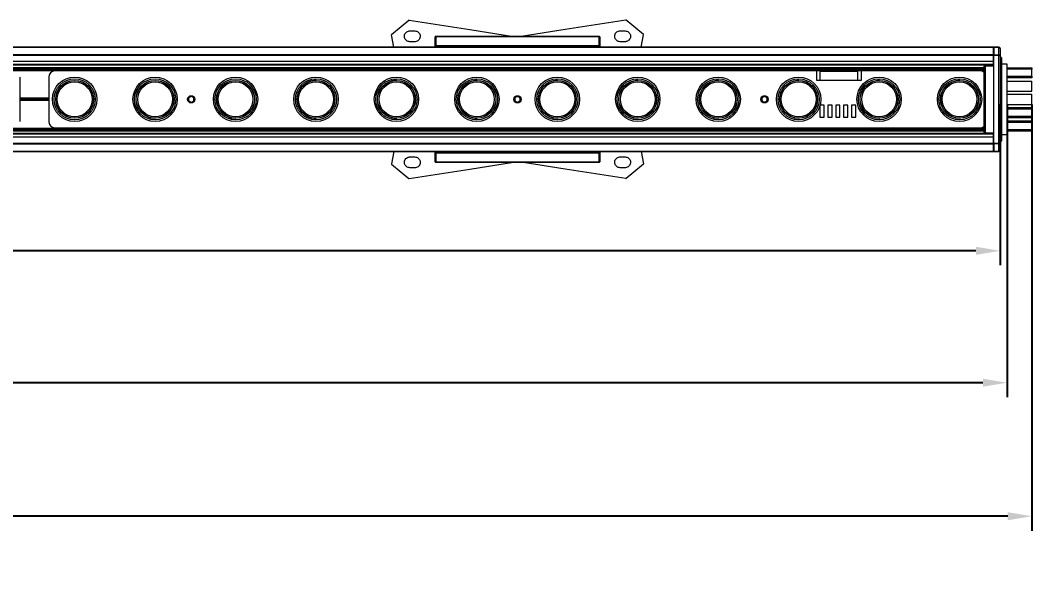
# Model space of a CAD drawing. Header units: inches. Extents: x 0.3 to 62.2, y -4.9 to 14.1.
# Drawn here: x 41.33 to 53.9, y -4.93 to 1.97 of the extents above; entities that cross this region are included whole.
import ezdxf

# ---------------------------------------------------------------- set-up
doc = ezdxf.new("R2010")
doc.units = ezdxf.units.IN
doc.header["$MEASUREMENT"] = 0
doc.layers.get('Defpoints').update_dxf_attribs({"color": 1})
doc.layers.add('Graze 2.0 Int', color=7, linetype='Continuous')
doc.styles.get("Standard").update_dxf_attribs({"font": 'Arial.ttf'})
doc.dimstyles.new('.1 DIM', dxfattribs={"dimscale": 0, "dimtxt": 0.3, "dimasz": 0.3, "dimexe": 0.18, "dimexo": 0.0625, "dimgap": 0.09, "dimtad": 0, "dimtih": 1, "dimtoh": 1, "dimdec": 5, "dimzin": 0, "dimdsep": 46, "dimlunit": 4, "dimtxsty": 'Standard', "dimcen": 0.09, "dimadec": 0, "dimazin": 0, "dimtfac": 1, "dimtdec": 5, "dimtofl": 0, "dimtmove": 0, "dimatfit": 3, "dimfxl": 1, "dimtolj": 1, "dimtzin": 0, "dimarcsym": 0})

# ---------------------------------------------------------------- blocks, each defined once
blk = doc.blocks.new('*D20')
at = {"layer": 'Defpoints', "color": 0, "lineweight": -2, "transparency": 16777216}
for p, q in [((5.486, 0.922), (5.486, -1.08)), ((53.511, 0.922), (53.511, -1.08)), ((5.786, -0.9), (28.156, -0.9)), ((53.211, -0.9), (30.841, -0.9))]:
    blk.add_line(p, q, dxfattribs=at)
at = {"layer": 'Defpoints', "color": 0, "transparency": 16777216}
for p in [(5.486, 0.984), (53.511, 0.984), (53.511, -0.9)]:
    blk.add_point(p, dxfattribs=at)
for points in [[(5.786, -0.85), (5.786, -0.95), (5.486, -0.9)], [(53.211, -0.85), (53.211, -0.95), (53.511, -0.9)]]:
    blk.add_solid(points, dxfattribs=at)
at = {"layer": 'Defpoints', "color": 0, "transparency": 16777216, "char_height": 0.3, "attachment_point": 5}
for s, insert in [('\\A1;4\'-0{\\H1x;\\S1/32;}"', (29.498, -0.457)), ('\\A1;[1219.83 mm]', (29.498, -1.181))]:
    blk.add_mtext(s, dxfattribs=dict(at, insert=insert))
blk = doc.blocks.new('*D21')
at = {"layer": 'Defpoints', "color": 0, "lineweight": -2, "transparency": 16777216}
for p, q in [((5.486, 0.922), (5.486, -2.721)), ((53.598, 0.922), (53.598, -2.721)), ((5.786, -2.541), (28.199, -2.541)), ((53.298, -2.541), (30.884, -2.541))]:
    blk.add_line(p, q, dxfattribs=at)
at = {"layer": 'Defpoints', "color": 0, "transparency": 16777216}
for p in [(5.486, 0.984), (53.598, 0.984), (53.598, -2.541)]:
    blk.add_point(p, dxfattribs=at)
for points in [[(5.786, -2.491), (5.786, -2.591), (5.486, -2.541)], [(53.298, -2.491), (53.298, -2.591), (53.598, -2.541)]]:
    blk.add_solid(points, dxfattribs=at)
at = {"layer": 'Defpoints', "color": 0, "transparency": 16777216, "char_height": 0.3, "attachment_point": 5}
for s, insert in [('\\A1;4\'-0{\\H1x;\\S1/8;}"', (29.542, -2.098)), ('\\A1;[1222.03 mm]', (29.542, -2.822))]:
    blk.add_mtext(s, dxfattribs=dict(at, insert=insert))
blk = doc.blocks.new('*D22')
at = {"layer": 'Defpoints', "color": 0, "lineweight": -2, "transparency": 16777216}
for p, q in [((5.486, 0.922), (5.486, -4.381)), ((53.905, 0.921), (53.905, -4.382)), ((5.786, -4.201), (28.353, -4.202)), ((53.605, -4.202), (31.038, -4.202))]:
    blk.add_line(p, q, dxfattribs=at)
at = {"layer": 'Defpoints', "color": 0, "transparency": 16777216}
for p in [(5.486, 0.984), (53.905, 0.983), (53.905, -4.202)]:
    blk.add_point(p, dxfattribs=at)
for points in [[(5.786, -4.151), (5.786, -4.251), (5.486, -4.201)], [(53.605, -4.152), (53.605, -4.252), (53.905, -4.202)]]:
    blk.add_solid(points, dxfattribs=at)
at = {"layer": 'Defpoints', "color": 0, "transparency": 16777216, "char_height": 0.3, "attachment_point": 5}
for s, insert in [('\\A1;4\'-0{\\H1x;\\S13/32;}"', (29.695, -3.757)), ('\\A1;[1229.83 mm]', (29.695, -4.483))]:
    blk.add_mtext(s, dxfattribs=dict(at, insert=insert))

msp = doc.modelspace()

# ---------------------------------------------------------------- linework, layer by layer
at = {"layer": 'Graze 2.0 Int', "color": 7, "linetype": 'Continuous', "lineweight": 15}
for p, q in [((45.974239, 1.633679), (45.94339, 1.786631)), ((46.172192, 1.834863), (46.235186, 1.834863)), ((46.494993, 1.767393), (48.526543, 1.767393)), ((46.494993, 1.767393), (46.494993, 1.763809)), ((46.494993, 1.763809), (46.494993, 1.658822)), ((48.526543, 1.763809), (46.494993, 1.763809)), ((48.526543, 1.767393), (48.526543, 1.763809)), ((48.526543, 1.658822), (48.526543, 1.763809)), ((48.786351, 1.834863), (48.849344, 1.834863)), ((49.047298, 1.633679), (49.078147, 1.786631)), ((46.235186, 1.701002), (46.172192, 1.701002)), ((46.487119, 1.654534), (46.487119, 1.759521)), ((46.487119, 1.633679), (46.487119, 1.654534)), ((46.494993, 1.658822), (46.498931, 1.65276)), ((46.498931, 1.65276), (48.522606, 1.65276)), ((46.498931, 1.65276), (46.498931, 1.648471)), ((48.522606, 1.648471), (46.498931, 1.648471)), ((48.522606, 1.65276), (48.526543, 1.658822)), ((48.522606, 1.65276), (48.522606, 1.648471)), ((48.534418, 1.759521), (48.534418, 1.654534)), ((48.534418, 1.654534), (48.534418, 1.633679)), ((48.849344, 1.701002), (48.786351, 1.701002)), ((5.566741, 1.633679), (53.430217, 1.633679)), ((53.430217, 1.631656), (5.566741, 1.631656)), ((5.566741, 1.540335), (53.430217, 1.540335)), ((53.430217, 1.528937), (5.566741, 1.528937)), ((53.430217, 1.631656), (53.430217, 1.633679)), ((53.430217, 1.540335), (53.430217, 1.631656)), ((53.430217, 1.567715), (53.432185, 1.567732)), ((53.430217, 1.548698), (53.432185, 1.548705)), ((53.430217, 1.528937), (53.430217, 1.540335)), ((53.430217, 1.456509), (53.430217, 1.528937)), ((53.430217, 1.521804), (53.432185, 1.521797)), ((53.432185, 1.633679), (53.495179, 1.633679)), ((53.432185, 1.631656), (53.432185, 1.633679)), ((53.495179, 1.631656), (53.432185, 1.631656)), ((53.432185, 1.631656), (53.432185, 1.537764)), ((53.432185, 1.537764), (53.495179, 1.537764)), ((53.432185, 1.531331), (53.432185, 1.537764)), ((53.495179, 1.531331), (53.432185, 1.531331)), ((53.432185, 0.436779), (53.432185, 1.531331)), ((53.495179, 1.633679), (53.495179, 1.631656)), ((53.495179, 1.537764), (53.495179, 1.631656)), ((53.495179, 1.531331), (53.495179, 1.537764)), ((53.495179, 0.436779), (53.495179, 1.531331)), ((53.510928, 1.616716), (53.510928, 1.61793)), ((53.510928, 1.616716), (53.510928, 1.525415)), ((53.510928, 1.525415), (53.510928, 0.442695)), ((53.430217, 1.456509), (5.566741, 1.456509)), ((53.430217, 1.417137), (5.566741, 1.417137)), ((53.430217, 1.409263), (5.566741, 1.409263)), ((53.325883, 1.407295), (53.314072, 1.395483)), ((53.325883, 1.398955), (53.314072, 1.395483)), ((53.314072, 0.572627), (53.314072, 1.395483)), ((53.325883, 1.407295), (53.325883, 1.398955)), ((53.325883, 1.407295), (53.432185, 1.407295)), ((53.325883, 1.398955), (53.325883, 0.569155)), ((53.325883, 1.398955), (53.432185, 1.398955)), ((53.430217, 1.502787), (53.432185, 1.50277)), ((53.432185, 1.466351), (53.430217, 1.466351)), ((53.430217, 1.417137), (53.430217, 1.456509)), ((53.430217, 1.409263), (53.430217, 1.417137)), ((53.430217, 1.407295), (53.430217, 1.409263)), ((53.526676, 1.50247), (53.510928, 1.50247)), ((53.526676, 1.501265), (53.526676, 1.50247)), ((53.526676, 1.501265), (53.526676, 1.429747)), ((53.526676, 1.411266), (53.526676, 1.429747)), ((53.597542, 1.420507), (53.526676, 1.420507)), ((53.526676, 1.411266), (53.526676, 0.556844)), ((53.597542, 0.546491), (53.597542, 1.420507)), ((53.314072, 1.377766), (5.682888, 1.377766)), ((5.682888, 1.363986), (53.314072, 1.363986)), ((5.682888, 1.352175), (53.314072, 1.352175)), ((5.682888, 1.344301), (53.314072, 1.344301)), ((41.329502, 0.708457), (41.329502, 1.259653)), ((41.683842, 1.259653), (41.683842, 0.708457)), ((51.231339, 1.338395), (41.762585, 1.338395)), ((51.231339, 1.220282), (51.231339, 1.338395)), ((51.270711, 1.332489), (51.743164, 1.332489)), ((51.270711, 1.332489), (51.270711, 1.220282)), ((51.743164, 1.220282), (51.743164, 1.332489)), ((51.782535, 1.338395), (51.782535, 1.220282)), ((53.258952, 1.338395), (51.782535, 1.338395)), ((53.518802, 1.345952), (53.510928, 1.345952)), ((53.518802, 1.344674), (53.510928, 1.344674)), ((53.518802, 1.321828), (53.510928, 1.321828)), ((53.518802, 1.260376), (53.510928, 1.260376)), ((53.518802, 1.345952), (53.518802, 1.344674)), ((53.518802, 1.344674), (53.518802, 1.321828)), ((53.518802, 1.321828), (53.518802, 1.260376)), ((53.518802, 1.260376), (53.518802, 1.202645)), ((53.597542, 1.3772), (53.904629, 1.3772)), ((53.904629, 1.357515), (53.597542, 1.357515)), ((53.597542, 1.2709), (53.904629, 1.2709)), ((53.904629, 1.3772), (53.904629, 1.357515)), ((53.904629, 1.2709), (53.904629, 1.357515)), ((53.904629, 1.2709), (53.904629, 1.251215)), ((51.782535, 1.220282), (51.231339, 1.220282)), ((53.518802, 1.202645), (53.510928, 1.202645)), ((53.510928, 1.196076), (53.518802, 1.196076)), ((53.518802, 1.170558), (53.510928, 1.170558)), ((53.518802, 1.170507), (53.510928, 1.170507)), ((53.518802, 1.157576), (53.510928, 1.157576)), ((53.510928, 1.154371), (53.518802, 1.154371)), ((53.518802, 1.147588), (53.510928, 1.147588)), ((53.518802, 1.202645), (53.518802, 1.196076)), ((53.518802, 1.170558), (53.518802, 1.170507)), ((53.518802, 1.170507), (53.518802, 1.157576)), ((53.518802, 1.157576), (53.518802, 1.154371)), ((53.518802, 1.154371), (53.518802, 1.147588)), ((53.518802, 1.147588), (53.518802, 1.1093)), ((53.904629, 1.251215), (53.597542, 1.251215)), ((53.597542, 1.211845), (53.904629, 1.211845)), ((53.904629, 1.085861), (53.904629, 1.211845)), ((53.518802, 1.1093), (53.510928, 1.1093)), ((53.518802, 1.026213), (53.510928, 1.026213)), ((53.518802, 1.020799), (53.510928, 1.020799)), ((53.518802, 1.1093), (53.518802, 1.026213)), ((53.518802, 1.026213), (53.518802, 1.020799)), ((53.597542, 1.085861), (53.904629, 1.085861)), ((53.597542, 1.046491), (53.904629, 1.046491)), ((53.904629, 0.920507), (53.904629, 1.046491)), ((41.683842, 0.997694), (41.329502, 0.997694)), ((41.683842, 0.984055), (41.329502, 0.984055)), ((41.683842, 0.970416), (41.329502, 0.970416)), ((43.422077, 0.984055), (43.410266, 0.984055)), ((43.424982, 0.997694), (43.412369, 0.997694)), ((43.424982, 0.970416), (43.412369, 0.970416)), ((43.498716, 0.997694), (43.486103, 0.997694)), ((43.498716, 0.970416), (43.486103, 0.970416)), ((43.500819, 0.984055), (43.489008, 0.984055)), ((47.477303, 0.984055), (47.465492, 0.984055)), ((47.480208, 0.997694), (47.467595, 0.997694)), ((47.480208, 0.970416), (47.467595, 0.970416)), ((47.553942, 0.997694), (47.541328, 0.997694)), ((47.553942, 0.970416), (47.541328, 0.970416)), ((47.556045, 0.984055), (47.544234, 0.984055)), ((50.54825, 0.984055), (50.536439, 0.984055)), ((50.551156, 0.997694), (50.538542, 0.997694)), ((50.551156, 0.970416), (50.538542, 0.970416)), ((50.62489, 0.997694), (50.612276, 0.997694)), ((50.62489, 0.970416), (50.612276, 0.970416)), ((50.626993, 0.984055), (50.615181, 0.984055)), ((51.270633, 0.905289), (51.270633, 0.764238)), ((51.323369, 0.910982), (51.272264, 0.910982)), ((51.323369, 0.764238), (51.323369, 0.910982)), ((51.421796, 0.910982), (51.369061, 0.910982)), ((51.369061, 0.910982), (51.369061, 0.764238)), ((51.421796, 0.764238), (51.421796, 0.910982)), ((51.520224, 0.910982), (51.467488, 0.910982)), ((51.467488, 0.910982), (51.467488, 0.764238)), ((51.520224, 0.764238), (51.520224, 0.910982)), ((51.618652, 0.910982), (51.565916, 0.910982)), ((51.565916, 0.910982), (51.565916, 0.764238)), ((51.618652, 0.764238), (51.618652, 0.910982)), ((51.71708, 0.910982), (51.664344, 0.910982)), ((51.664344, 0.910982), (51.664344, 0.764238)), ((51.71708, 0.764238), (51.71708, 0.910982)), ((53.518802, 1.002894), (53.510928, 1.002894)), ((53.518802, 0.996098), (53.510928, 0.996098)), ((53.518802, 0.978711), (53.510928, 0.978711)), ((53.518802, 0.956636), (53.510928, 0.956636)), ((53.518802, 0.927371), (53.510928, 0.927371)), ((53.518802, 1.002894), (53.518802, 0.996098)), ((53.518802, 0.996098), (53.518802, 0.978711)), ((53.518802, 0.978711), (53.518802, 0.956636)), ((53.518802, 0.956636), (53.518802, 0.927371)), ((53.518802, 0.927371), (53.518802, 0.852608)), ((53.597542, 0.920507), (53.904629, 0.920507)), ((53.597542, 0.881137), (53.904629, 0.881137)), ((53.904629, 0.881137), (53.904629, 0.861452)), ((51.270633, 0.764238), (51.323369, 0.764238)), ((51.369061, 0.764238), (51.421796, 0.764238)), ((51.467488, 0.764238), (51.520224, 0.764238)), ((51.565916, 0.764238), (51.618652, 0.764238)), ((51.664344, 0.764238), (51.71708, 0.764238)), ((52.95745, 0.755007), (53.015245, 0.747828)), ((53.518802, 0.852608), (53.510928, 0.852608)), ((53.518802, 0.826923), (53.510928, 0.826923)), ((53.518802, 0.82597), (53.510928, 0.82597)), ((53.518802, 0.8135), (53.510928, 0.8135)), ((53.518802, 0.775801), (53.510928, 0.775801)), ((53.518802, 0.826923), (53.518802, 0.82597)), ((53.518802, 0.82597), (53.518802, 0.8135)), ((53.518802, 0.8135), (53.518802, 0.775801)), ((53.518802, 0.775801), (53.518802, 0.724367)), ((53.904629, 0.861452), (53.597542, 0.861452)), ((53.597542, 0.774837), (53.904629, 0.774837)), ((53.904629, 0.755152), (53.597542, 0.755152)), ((53.904629, 0.774837), (53.904629, 0.861452)), ((53.904629, 0.774837), (53.904629, 0.755152)), ((41.762585, 0.629715), (53.258952, 0.629715)), ((53.518802, 0.724367), (53.510928, 0.724367)), ((53.518802, 0.692906), (53.510928, 0.692906)), ((53.518802, 0.638443), (53.510928, 0.638443)), ((53.518802, 0.629691), (53.510928, 0.629691)), ((53.518802, 0.724367), (53.518802, 0.692906)), ((53.518802, 0.692906), (53.518802, 0.638443)), ((53.518802, 0.638443), (53.518802, 0.629691)), ((53.518802, 0.629691), (53.518802, 0.622231)), ((53.597542, 0.715782), (53.904629, 0.715782)), ((53.904629, 0.696097), (53.597542, 0.696097)), ((53.904629, 0.715782), (53.904629, 0.696097)), ((53.904629, 0.609483), (53.904629, 0.696097)), ((53.430217, 0.558847), (5.566741, 0.558847)), ((53.430217, 0.550973), (5.566741, 0.550973)), ((53.430217, 0.511602), (5.566741, 0.511602)), ((5.682888, 0.623809), (53.314072, 0.623809)), ((5.682888, 0.615935), (53.314072, 0.615935)), ((5.682888, 0.604124), (53.314072, 0.604124)), ((5.682888, 0.590344), (53.314072, 0.590344)), ((53.325883, 0.569155), (53.314072, 0.572627)), ((53.325883, 0.560815), (53.314072, 0.572627)), ((53.325883, 0.569155), (53.432185, 0.569155)), ((53.325883, 0.569155), (53.325883, 0.560815)), ((53.325883, 0.560815), (53.432185, 0.560815)), ((53.430217, 0.558847), (53.430217, 0.560815)), ((53.430217, 0.550973), (53.430217, 0.558847)), ((53.430217, 0.511602), (53.430217, 0.550973)), ((53.430217, 0.439173), (53.430217, 0.511602)), ((53.518802, 0.622231), (53.510928, 0.622231)), ((53.526676, 0.538363), (53.526676, 0.556844)), ((53.526676, 0.546491), (53.597542, 0.546491)), ((53.526676, 0.538363), (53.526676, 0.466845)), ((53.597542, 0.609483), (53.904629, 0.609483)), ((53.904629, 0.589798), (53.597542, 0.589798)), ((53.904629, 0.609483), (53.904629, 0.589798)), ((5.566741, 0.439173), (53.430217, 0.439173)), ((53.430217, 0.427775), (5.566741, 0.427775)), ((53.432185, 0.501759), (53.430217, 0.501759)), ((53.430217, 0.465323), (53.432185, 0.46534)), ((53.430217, 0.446306), (53.432185, 0.446313)), ((53.430217, 0.427775), (53.430217, 0.439173)), ((53.430217, 0.336455), (53.430217, 0.427775)), ((53.430217, 0.419412), (53.432185, 0.419405)), ((53.430217, 0.400395), (53.432185, 0.400378)), ((53.432185, 0.436779), (53.495179, 0.436779)), ((53.432185, 0.430346), (53.432185, 0.436779)), ((53.495179, 0.430346), (53.432185, 0.430346)), ((53.432185, 0.430346), (53.432185, 0.336455)), ((53.495179, 0.430346), (53.495179, 0.436779)), ((53.495179, 0.336455), (53.495179, 0.430346)), ((53.510928, 0.46564), (53.526676, 0.46564)), ((53.510928, 0.442695), (53.510928, 0.351394)), ((53.526676, 0.46564), (53.526676, 0.466845)), ((5.566741, 0.336455), (53.430217, 0.336455)), ((53.430217, 0.334432), (5.566741, 0.334432)), ((45.974239, 0.334432), (45.94339, 0.181479)), ((46.172192, 0.267108), (46.235186, 0.267108)), ((46.487119, 0.313576), (46.487119, 0.334432)), ((46.487119, 0.20859), (46.487119, 0.313576)), ((46.498931, 0.31535), (46.494993, 0.309288)), ((46.494993, 0.309288), (46.494993, 0.204301)), ((46.498931, 0.319639), (48.522606, 0.319639)), ((46.498931, 0.319639), (46.498931, 0.31535)), ((48.522606, 0.31535), (46.498931, 0.31535)), ((48.522606, 0.319639), (48.522606, 0.31535)), ((48.526543, 0.309288), (48.522606, 0.31535)), ((48.526543, 0.204301), (48.526543, 0.309288)), ((48.534418, 0.334432), (48.534418, 0.313576)), ((48.534418, 0.313576), (48.534418, 0.20859)), ((48.786351, 0.267108), (48.849344, 0.267108)), ((49.047298, 0.334432), (49.078147, 0.181479)), ((53.430217, 0.334432), (53.430217, 0.336455)), ((53.432185, 0.336455), (53.495179, 0.336455)), ((53.432185, 0.334432), (53.432185, 0.336455)), ((53.495179, 0.334432), (53.432185, 0.334432)), ((53.495179, 0.336455), (53.495179, 0.334432)), ((53.510928, 0.35018), (53.510928, 0.351394)), ((46.235186, 0.133247), (46.172192, 0.133247)), ((46.494993, 0.204301), (48.526543, 0.204301)), ((46.494993, 0.204301), (46.494993, 0.200717)), ((48.526543, 0.200717), (46.494993, 0.200717)), ((48.526543, 0.204301), (48.526543, 0.200717)), ((48.849344, 0.133247), (48.786351, 0.133247))]:
    msp.add_line(p, q, dxfattribs=at)
at = {"layer": 'Graze 2.0 Int', "color": 8, "linetype": 'Continuous', "lineweight": 15}
for p, q in [((46.498931, 1.648471), (46.498931, 1.633679)), ((48.522606, 1.633679), (48.522606, 1.648471)), ((53.430217, 1.429747), (53.432185, 1.429747)), ((53.432185, 1.411266), (53.430217, 1.411266)), ((53.526676, 1.501265), (53.510928, 1.501265)), ((53.510928, 1.429747), (53.526676, 1.429747)), ((53.526676, 1.411266), (53.510928, 1.411266)), ((53.430217, 0.556844), (53.432185, 0.556844)), ((53.432185, 0.538363), (53.430217, 0.538363)), ((53.510928, 0.556844), (53.526676, 0.556844)), ((53.526676, 0.538363), (53.510928, 0.538363)), ((53.510928, 0.466845), (53.526676, 0.466845)), ((46.498931, 0.334432), (46.498931, 0.319639)), ((48.522606, 0.319639), (48.522606, 0.334432))]:
    msp.add_line(p, q, dxfattribs=at)
at = {"layer": 'Graze 2.0 Int', "color": 7, "linetype": 'Continuous', "lineweight": 15, "flags": 128}
for points in [[(45.944756, 1.790456), (46.065723, 1.889444), (46.160768, 1.96722)], [(46.163863, 1.968064), (46.91813, 1.851581), (47.463272, 1.767393)], [(48.857674, 1.968064), (48.103407, 1.851581), (47.558265, 1.767393)], [(49.076781, 1.790456), (48.955814, 1.889444), (48.860768, 1.96722)], [(46.487119, 1.759521), (46.48727, 1.760357), (46.487719, 1.761162), (46.488446, 1.761903), (46.489425, 1.762553), (46.490619, 1.763086), (46.49198, 1.763483), (46.493457, 1.763727), (46.494993, 1.763809)], [(48.534418, 1.759521), (48.534266, 1.760357), (48.533818, 1.761162), (48.53309, 1.761903), (48.532111, 1.762553), (48.530918, 1.763086), (48.529557, 1.763483), (48.528079, 1.763727), (48.526543, 1.763809)], [(46.494993, 1.658822), (46.493457, 1.65874), (46.49198, 1.658496), (46.490619, 1.6581), (46.489425, 1.657566), (46.488446, 1.656917), (46.487719, 1.656175), (46.48727, 1.655371), (46.487119, 1.654534)], [(48.526543, 1.658822), (48.528079, 1.65874), (48.529557, 1.658496), (48.530918, 1.6581), (48.532111, 1.657566), (48.53309, 1.656917), (48.533818, 1.656175), (48.534266, 1.655371), (48.534418, 1.654534)], [(53.495179, 1.531331), (53.498251, 1.531218), (53.501206, 1.530881), (53.503928, 1.530334), (53.506315, 1.529598), (53.508273, 1.528702), (53.509729, 1.527679), (53.510625, 1.526569), (53.510928, 1.525415)], [(49.009233, 1.220266), (48.982382, 1.218419), (48.925218, 1.203768)], [(50.009653, 1.220261), (49.983196, 1.218419), (49.93614, 1.207496)], [(51.010074, 1.220255), (50.98401, 1.218419), (50.944729, 1.210014)], [(52.010494, 1.220249), (51.984824, 1.218419), (51.951683, 1.211796)], [(53.010914, 1.220242), (52.985638, 1.218419), (52.95745, 1.213103)], [(42.913994, 0.766953), (42.948358, 0.75525), (43.007106, 0.747828)], [(43.915724, 0.766562), (43.949172, 0.75525), (44.007919, 0.747828)], [(47.910795, 0.770216), (47.952428, 0.75525), (48.011175, 0.747828)], [(48.925218, 0.764342), (48.953242, 0.75525), (49.011989, 0.747828)], [(49.93614, 0.760614), (49.954056, 0.75525), (50.012803, 0.747828)], [(50.944729, 0.758096), (50.95487, 0.75525), (51.013617, 0.747828)], [(51.951683, 0.756314), (51.955684, 0.75525), (52.014431, 0.747828)], [(53.495179, 0.436779), (53.498251, 0.436892), (53.501206, 0.437229), (53.503928, 0.437776), (53.506315, 0.438512), (53.508273, 0.439408), (53.509729, 0.440431), (53.510625, 0.441541), (53.510928, 0.442695)], [(46.494993, 0.309288), (46.493457, 0.30937), (46.49198, 0.309614), (46.490619, 0.31001), (46.489425, 0.310544), (46.488446, 0.311194), (46.487719, 0.311935), (46.48727, 0.31274), (46.487119, 0.313576)], [(48.534418, 0.313576), (48.534266, 0.31274), (48.533818, 0.311935), (48.53309, 0.311194), (48.532111, 0.310544), (48.530918, 0.31001), (48.529557, 0.309614), (48.528079, 0.30937), (48.526543, 0.309288)], [(45.944756, 0.177654), (46.065723, 0.078666), (46.160768, 0.00089)], [(46.163863, 0.000046), (46.91813, 0.116529), (47.463272, 0.200717)], [(46.494993, 0.204301), (46.493457, 0.204383), (46.49198, 0.204627), (46.490619, 0.205024), (46.489425, 0.205557), (46.488446, 0.206207), (46.487719, 0.206948), (46.48727, 0.207753), (46.487119, 0.20859)], [(48.857674, 0.000046), (48.103407, 0.116529), (47.558265, 0.200717)], [(48.534418, 0.20859), (48.534266, 0.207753), (48.533818, 0.206948), (48.53309, 0.206207), (48.532111, 0.205557), (48.530918, 0.205024), (48.529557, 0.204627), (48.528079, 0.204383), (48.526543, 0.204301)], [(49.076781, 0.177654), (48.955814, 0.078666), (48.860768, 0.00089)]]:
    msp.add_lwpolyline(points, dxfattribs=at)
at = {"layer": 'Graze 2.0 Int', "color": 7, "linetype": 'Continuous', "lineweight": 15}
for centre, radius in [((42.006291, 0.984055), 0.275598), ((43.006318, 0.984055), 0.275598), ((44.006345, 0.984055), 0.275598), ((45.006371, 0.984055), 0.275598), ((46.006398, 0.984055), 0.275598), ((47.006424, 0.984055), 0.275598), ((48.006451, 0.984055), 0.275598), ((49.006477, 0.984055), 0.275598), ((50.006504, 0.984055), 0.275598), ((51.00653, 0.984055), 0.275598), ((52.006557, 0.984055), 0.275598), ((53.006583, 0.984055), 0.275598), ((42.006291, 0.984055), 0.255912), ((42.006291, 0.984055), 0.236227), ((42.006291, 0.984055), 0.234258), ((42.006291, 0.984055), 0.216486), ((43.006318, 0.984055), 0.255912), ((43.006318, 0.984055), 0.236227), ((43.006318, 0.984055), 0.234258), ((43.006318, 0.984055), 0.216486), ((44.006345, 0.984055), 0.255912), ((44.006345, 0.984055), 0.236227), ((44.006345, 0.984055), 0.234258), ((44.006345, 0.984055), 0.216486), ((45.006371, 0.984055), 0.255912), ((45.006371, 0.984055), 0.236227), ((45.006371, 0.984055), 0.234258), ((45.006371, 0.984055), 0.216486), ((46.006398, 0.984055), 0.255912), ((46.006398, 0.984055), 0.236227), ((46.006398, 0.984055), 0.234258), ((46.006398, 0.984055), 0.216486), ((47.006424, 0.984055), 0.255912), ((47.006424, 0.984055), 0.236227), ((47.006424, 0.984055), 0.234258), ((47.006424, 0.984055), 0.216486), ((48.006451, 0.984055), 0.255912), ((48.006451, 0.984055), 0.236227), ((48.006451, 0.984055), 0.234258), ((48.006451, 0.984055), 0.216486), ((49.006477, 0.984055), 0.255912), ((49.006477, 0.984055), 0.236227), ((49.006477, 0.984055), 0.234258), ((49.006477, 0.984055), 0.216486), ((50.006504, 0.984055), 0.255912), ((50.006504, 0.984055), 0.236227), ((50.006504, 0.984055), 0.234258), ((50.006504, 0.984055), 0.216486), ((51.00653, 0.984055), 0.255912), ((51.00653, 0.984055), 0.236227), ((51.00653, 0.984055), 0.234258), ((51.00653, 0.984055), 0.216486), ((52.006557, 0.984055), 0.255912), ((52.006557, 0.984055), 0.236227), ((52.006557, 0.984055), 0.234258), ((52.006557, 0.984055), 0.216486), ((53.006583, 0.984055), 0.255912), ((53.006583, 0.984055), 0.236227), ((53.006583, 0.984055), 0.234258), ((53.006583, 0.984055), 0.216486), ((43.455543, 0.984055), 0.045277), ((47.510768, 0.984055), 0.045277), ((50.581716, 0.984055), 0.045277)]:
    msp.add_circle(centre, radius, dxfattribs=at)
for centre, radius, start, end in [((46.494992, 1.75952), 0.007873, 89.9932247, 179.995035), ((48.526544, 1.75952), 0.007873, 0.0037088, 90.0080316), ((53.495179, 1.61793), 0.015748, 0, 90), ((53.495573, 1.616301), 0.01536, 1.55049, 91.4704846), ((53.496695, 1.523481), 0.014363, 7.7371027, 96.059502), ((41.762584, 1.259653), 0.078742, 90, 180), ((53.258952, 1.259653), 0.078742, 45.572996, 90), ((45.008733, 0.984055), 0.236227, 90.2864823, 146.6070636), ((46.009547, 0.984055), 0.236227, 90.3819747, 128.9809908), ((47.010361, 0.984055), 0.236227, 90.4774704, 120.4143654), ((48.011175, 0.984055), 0.236227, 90.5729673, 115.1462679), ((43.455543, 0.984055), 0.033465, 24.0504806, 155.9495194), ((47.510768, 0.984055), 0.033465, 24.0504806, 155.9495194), ((50.581716, 0.984055), 0.033465, 24.0504806, 155.9495194), ((43.455543, 0.984055), 0.033465, 155.9495194, 180), ((43.455543, 0.984055), 0.033465, 180, 204.0504806), ((43.455543, 0.984055), 0.033465, 204.0504806, 335.9495194), ((43.455543, 0.984055), 0.033465, 0, 24.0504806), ((43.455543, 0.984055), 0.033465, 335.9495194, 0), ((47.510768, 0.984055), 0.033465, 155.9495194, 180), ((47.510768, 0.984055), 0.033465, 180, 204.0504806), ((47.510768, 0.984055), 0.033465, 204.0504806, 335.9495194), ((47.510768, 0.984055), 0.033465, 0, 24.0504806), ((47.510768, 0.984055), 0.033465, 335.9495194, 0), ((50.581716, 0.984055), 0.033465, 155.9495194, 180), ((50.581716, 0.984055), 0.033465, 180, 204.0504806), ((50.581716, 0.984055), 0.033465, 204.0504806, 335.9495194), ((50.581716, 0.984055), 0.033465, 0, 24.0504806), ((50.581716, 0.984055), 0.033465, 335.9495194, 0), ((45.008733, 0.984055), 0.236227, 213.3732848, 270), ((46.009547, 0.984055), 0.236227, 231.0190066, 270), ((47.010361, 0.984055), 0.236227, 239.5856346, 270), ((41.762584, 0.708457), 0.078742, 180, 270), ((53.258952, 0.708457), 0.078742, 270, 314.427004), ((53.496695, 0.444629), 0.014363, 263.940498, 352.2628973), ((53.495573, 0.351809), 0.01536, 268.5291019, 358.4497831), ((53.495179, 0.35018), 0.015748, 270, 0), ((46.494993, 0.20859), 0.007874, 180.0054931, 270.0057136), ((48.526544, 0.20859), 0.007873, 269.9930302, 359.9957631)]:
    msp.add_arc(centre, radius, start, end, dxfattribs=at)
for centre, start_param, end_param in [((46.49893, 1.654534), 3.141592654, 4.71238898), ((48.522606, 1.654534), 4.71238898, 6.283185307), ((46.49893, 0.313576), 1.570796327, 3.141592654), ((48.522606, 0.313576), 0, 1.570796327)]:
    msp.add_ellipse(centre, major_axis=(0.011811, 0), ratio=0.513288321, start_param=start_param, end_param=end_param, dxfattribs=at)
for points, knots in [([(46.163863, 1.968064), (46.163421, 1.968088), (46.162539, 1.968136), (46.161474, 1.967739), (46.160944, 1.967349), (46.160768, 1.96722)], [0, 0, 0, 0, 0.400877497, 0.801820775, 1, 1, 1, 1]), ([(48.860768, 1.96722), (48.860401, 1.967464), (48.859667, 1.967953), (48.85855, 1.968152), (48.857895, 1.968086), (48.857674, 1.968064)], [0, 0, 0, 0, 0.398335097, 0.796637717, 1, 1, 1, 1]), ([(45.944756, 1.790456), (45.944451, 1.790154), (45.943841, 1.78955), (45.943359, 1.788341), (45.943272, 1.78734), (45.943365, 1.786779), (45.94339, 1.786631)], [0, 0, 0, 0, 0.295361989, 0.590595131, 0.891786185, 1, 1, 1, 1]), ([(46.172192, 1.701002), (46.164685, 1.701743), (46.149679, 1.703225), (46.129816, 1.71461), (46.114494, 1.731477), (46.105556, 1.753013), (46.104439, 1.77655), (46.111408, 1.799001), (46.125329, 1.817499), (46.144198, 1.830049), (46.160754, 1.834533), (46.170111, 1.834803), (46.172192, 1.834863)], [0, 0, 0, 0, 0.106316637, 0.212532738, 0.321337918, 0.433090988, 0.545589059, 0.656051644, 0.763029392, 0.867235347, 0.97046789, 1, 1, 1, 1]), ([(46.235186, 1.834863), (46.242715, 1.834119), (46.257769, 1.832632), (46.277707, 1.821155), (46.292986, 1.804212), (46.301821, 1.782753), (46.302931, 1.759365), (46.296017, 1.736932), (46.282029, 1.71831), (46.262981, 1.705709), (46.24641, 1.70131), (46.23716, 1.701056), (46.235186, 1.701002)], [0, 0, 0, 0, 0.106653861, 0.213238534, 0.32152545, 0.431939194, 0.543475412, 0.65442282, 0.763063888, 0.868663824, 0.971965479, 1, 1, 1, 1]), ([(48.786351, 1.701002), (48.779047, 1.701696), (48.764439, 1.703086), (48.744803, 1.714011), (48.729624, 1.730164), (48.720433, 1.750575), (48.718337, 1.773154), (48.723929, 1.79555), (48.736904, 1.815037), (48.755783, 1.828943), (48.773435, 1.834397), (48.783738, 1.834769), (48.786351, 1.834863)], [0, 0, 0, 0, 0.10302437, 0.20606494, 0.308972512, 0.413553109, 0.520926119, 0.630977777, 0.742452378, 0.853567259, 0.962869482, 1, 1, 1, 1]), ([(48.849344, 1.834863), (48.856716, 1.834156), (48.871463, 1.83274), (48.891233, 1.821618), (48.906377, 1.805248), (48.915369, 1.784798), (48.917302, 1.762421), (48.91172, 1.740261), (48.898808, 1.72084), (48.879871, 1.706879), (48.862156, 1.701449), (48.851867, 1.70109), (48.849344, 1.701002)], [0, 0, 0, 0, 0.103954196, 0.207943385, 0.311226393, 0.414872292, 0.52059517, 0.629570967, 0.741392176, 0.853851924, 0.964174989, 1, 1, 1, 1]), ([(49.078147, 1.786631), (49.078192, 1.787073), (49.078283, 1.787957), (49.077846, 1.789255), (49.077248, 1.790057), (49.076847, 1.790399), (49.076781, 1.790456)], [0, 0, 0, 0, 0.316554189, 0.63354267, 0.939159729, 1, 1, 1, 1]), ([(46.172192, 0.133247), (46.16482, 0.133954), (46.150073, 0.13537), (46.130303, 0.146492), (46.115159, 0.162862), (46.106167, 0.183312), (46.104235, 0.205689), (46.109816, 0.227849), (46.122729, 0.247269), (46.141666, 0.261231), (46.159381, 0.266661), (46.16967, 0.26702), (46.172192, 0.267108)], [0, 0, 0, 0, 0.103954075, 0.207944356, 0.311227243, 0.414873021, 0.520595657, 0.629571, 0.741393562, 0.853852094, 0.96417503, 1, 1, 1, 1]), ([(46.235186, 0.267108), (46.24249, 0.266414), (46.257098, 0.265024), (46.276734, 0.254099), (46.291912, 0.237946), (46.301104, 0.217536), (46.3032, 0.194956), (46.297608, 0.17256), (46.284632, 0.153074), (46.265753, 0.139167), (46.248101, 0.133713), (46.237798, 0.133341), (46.235186, 0.133247)], [0, 0, 0, 0, 0.103024406, 0.206065011, 0.308972618, 0.413553251, 0.520926298, 0.630977993, 0.742453382, 0.853567209, 0.962869469, 1, 1, 1, 1]), ([(48.786351, 0.133247), (48.778821, 0.133991), (48.763768, 0.135479), (48.74383, 0.146955), (48.728551, 0.163898), (48.719716, 0.185357), (48.718605, 0.208745), (48.725519, 0.231178), (48.739507, 0.2498), (48.758555, 0.262401), (48.775127, 0.2668), (48.784376, 0.267054), (48.786351, 0.267108)], [0, 0, 0, 0, 0.106652615, 0.213237395, 0.32152442, 0.431938275, 0.543474729, 0.654422651, 0.763064653, 0.868662393, 0.971966827, 1, 1, 1, 1]), ([(48.849344, 0.267108), (48.856851, 0.266367), (48.871858, 0.264886), (48.89172, 0.2535), (48.907043, 0.236633), (48.91598, 0.215097), (48.917098, 0.19156), (48.910129, 0.169109), (48.896208, 0.150611), (48.877339, 0.138061), (48.860782, 0.133577), (48.851426, 0.133307), (48.849344, 0.133247)], [0, 0, 0, 0, 0.106317846, 0.212532623, 0.321338559, 0.433090457, 0.545588504, 0.656050945, 0.763028553, 0.867235521, 0.970467929, 1, 1, 1, 1]), ([(45.94339, 0.181479), (45.943345, 0.181037), (45.943254, 0.180153), (45.943691, 0.178855), (45.944288, 0.178053), (45.944689, 0.177711), (45.944756, 0.177654)], [0, 0, 0, 0, 0.316552347, 0.633537003, 0.939109318, 1, 1, 1, 1]), ([(49.076781, 0.177654), (49.077086, 0.177956), (49.077696, 0.17856), (49.078177, 0.179769), (49.078264, 0.180771), (49.078171, 0.181331), (49.078147, 0.181479)], [0, 0, 0, 0, 0.295410278, 0.590594572, 0.891794212, 1, 1, 1, 1]), ([(46.160768, 0.00089), (46.161136, 0.000646), (46.16187, 0.000157), (46.162986, -0.000042), (46.163641, 0.000024), (46.163863, 0.000046)], [0, 0, 0, 0, 0.398251604, 0.796639376, 1, 1, 1, 1]), ([(48.857674, 0.000046), (48.858115, 0.000022), (48.858998, -0.000026), (48.860062, 0.000371), (48.860593, 0.000761), (48.860768, 0.00089)], [0, 0, 0, 0, 0.400794985, 0.801744425, 1, 1, 1, 1])]:
    msp.add_open_spline(points, degree=3, knots=knots, dxfattribs=at)

# ---------------------------------------------------------------- dimensions: what is measured, and where the dimension line sits
at = {"layer": 'Defpoints'}
dim = msp.add_aligned_dim(p1=(5.486033, 0.984055), p2=(53.904629, 0.983499), distance=-5.185404, dimstyle='.1 DIM', override={"dimscale": 1, "dimpost": '\\X'}, dxfattribs=at)
dim.commit()
dim.dimension.update_dxf_attribs({"geometry": '*D22', "text_midpoint": (29.695271, -4.201627)})
for base, p2, picture, middle in [((53.5109275, -0.8997016), (53.5109275, 0.984055), '*D20', (29.4984803, -0.8997016)), ((53.597542, -2.54089), (53.597542, 0.984055), '*D21', (29.541788, -2.54089))]:
    dim = msp.add_linear_dim(base=base, p1=(5.486033, 0.984055), p2=p2, dimstyle='.1 DIM', override={"dimscale": 1, "dimpost": '\\X'}, dxfattribs=at)
    dim.commit()
    dim.dimension.update_dxf_attribs({"geometry": picture, "text_midpoint": middle})

doc.saveas('drawing.dxf')
